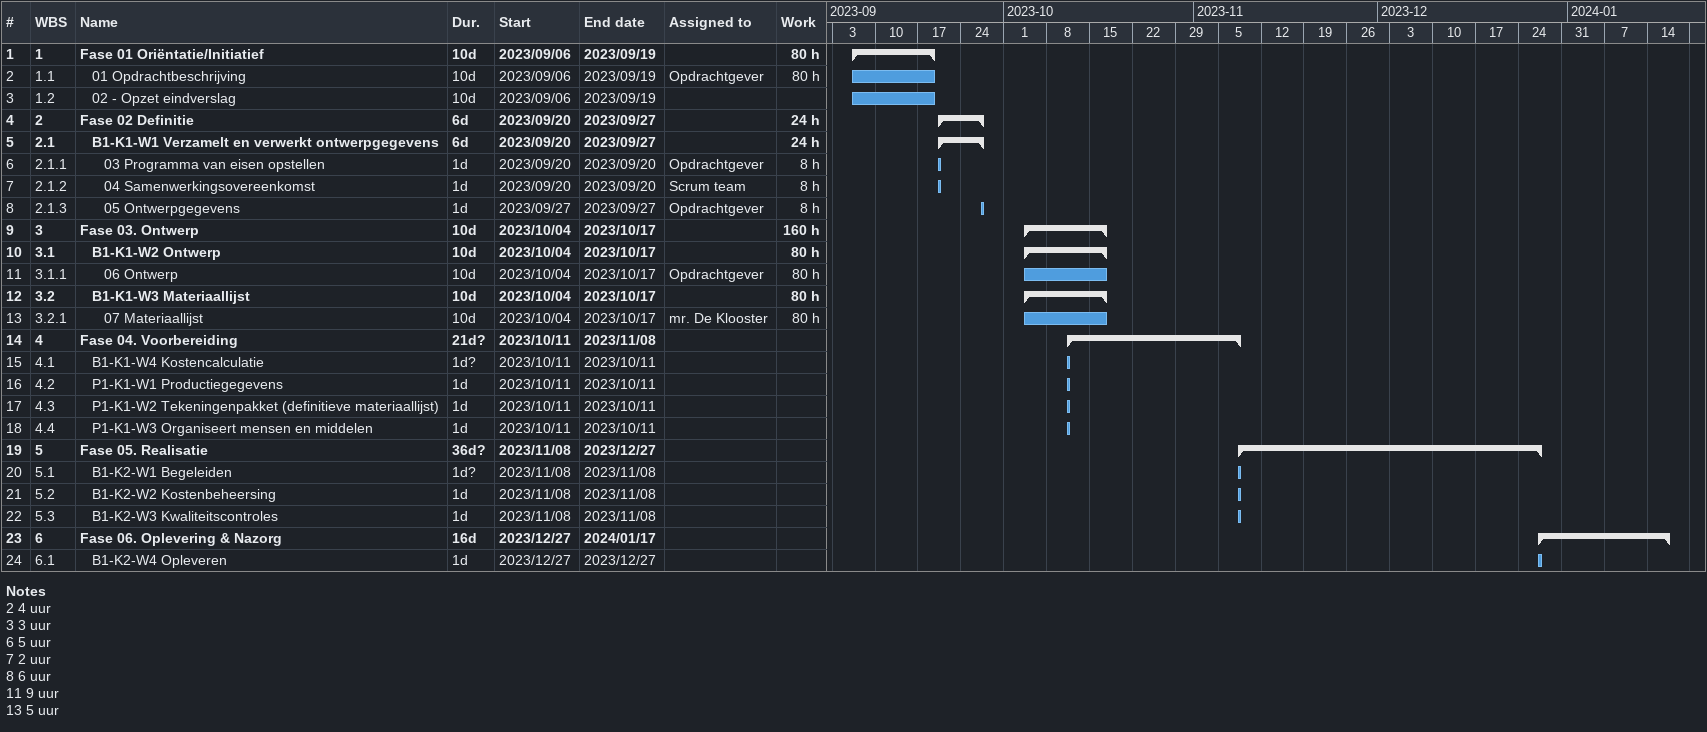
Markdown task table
| ID | WBS | Task | Duration | Start | Finish | Resources | Work (h) |
|---|---|---|---|---|---|---|---|
| 1 | 1 | **Fase 01 Oriëntatie/Initiatief** | 10d | 2023-09-06 | 2023-09-19 |  | 80 |
| 2 | 1.1 | 01 Opdrachtbeschrijving | 10d | 2023-09-06 | 2023-09-19 | Opdrachtgever | 80 |
| 3 | 1.2 | 02 - Opzet eindverslag | 10d | 2023-09-06 | 2023-09-19 |  |  |
| 4 | 2 | **Fase 02 Definitie** | 6d | 2023-09-20 | 2023-09-27 |  | 24 |
| 5 | 2.1 | **B1-K1-W1 Verzamelt en verwerkt ontwerpgegevens** | 6d | 2023-09-20 | 2023-09-27 |  | 24 |
| 6 | 2.1.1 | 03 Programma van eisen opstellen | 1d | 2023-09-20 | 2023-09-20 | Opdrachtgever | 8 |
| 7 | 2.1.2 | 04 Samenwerkingsovereenkomst | 1d | 2023-09-20 | 2023-09-20 | Scrum team | 8 |
| 8 | 2.1.3 | 05 Ontwerpgegevens | 1d | 2023-09-27 | 2023-09-27 | Opdrachtgever | 8 |
| 9 | 3 | **Fase 03. Ontwerp** | 10d | 2023-10-04 | 2023-10-17 |  | 160 |
| 10 | 3.1 | **B1-K1-W2 Ontwerp** | 10d | 2023-10-04 | 2023-10-17 |  | 80 |
| 11 | 3.1.1 | 06 Ontwerp | 10d | 2023-10-04 | 2023-10-17 | Opdrachtgever | 80 |
| 12 | 3.2 | **B1-K1-W3 Materiaallijst** | 10d | 2023-10-04 | 2023-10-17 |  | 80 |
| 13 | 3.2.1 | 07 Materiaallijst | 10d | 2023-10-04 | 2023-10-17 | mr. De Klooster | 80 |
| 14 | 4 | **Fase 04. Voorbereiding** | 21d? | 2023-10-11 | 2023-11-08 |  |  |
| 15 | 4.1 | B1-K1-W4 Kostencalculatie | 1d? | 2023-10-11 | 2023-10-11 |  |  |
| 16 | 4.2 | P1-K1-W1 Productiegegevens | 1d | 2023-10-11 | 2023-10-11 |  |  |
| 17 | 4.3 | P1-K1-W2 Tekeningenpakket (definitieve materiaallijst) | 1d | 2023-10-11 | 2023-10-11 |  |  |
| 18 | 4.4 | P1-K1-W3 Organiseert mensen en middelen | 1d | 2023-10-11 | 2023-10-11 |  |  |
| 19 | 5 | **Fase 05. Realisatie** | 36d? | 2023-11-08 | 2023-12-27 |  |  |
| 20 | 5.1 | B1-K2-W1 Begeleiden | 1d? | 2023-11-08 | 2023-11-08 |  |  |
| 21 | 5.2 | B1-K2-W2 Kostenbeheersing | 1d | 2023-11-08 | 2023-11-08 |  |  |
| 22 | 5.3 | B1-K2-W3 Kwaliteitscontroles | 1d | 2023-11-08 | 2023-11-08 |  |  |
| 23 | 6 | **Fase 06. Oplevering & Nazorg** | 16d | 2023-12-27 | 2024-01-17 |  |  |
| 24 | 6.1 | B1-K2-W4 Opleveren | 1d | 2023-12-27 | 2023-12-27 |  |  |

Notes
- 2: 4 uur
- 3: 3 uur
- 6: 5 uur
- 7: 2 uur
- 8: 6 uur
- 11: 9 uur
- 13: 5 uur
